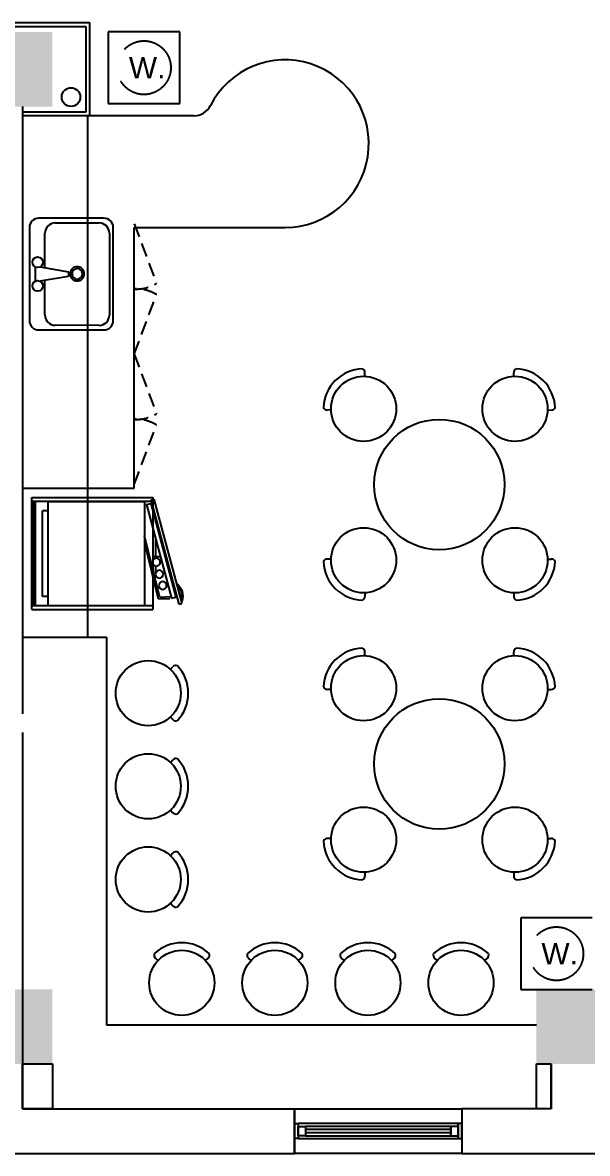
# Model space of a CAD drawing. Header units: millimetres. Extents: x 526420 to 928802, y 401925 to 509768.
# Drawn here: x 535296 to 538330, y 418719 to 424789 of the extents above; entities that cross this region are included whole.
import ezdxf

# ---------------------------------------------------------------- set-up
doc = ezdxf.new("R2010")
doc.units = ezdxf.units.MM
doc.header["$LTSCALE"] = 3000
doc.header["$MEASUREMENT"] = 0
for name, pattern in [('DASH', [0.35, 0.25, -0.1]), ('DASHED2', [0.375, 0.25, -0.125]), ('HIDDEN', [0.375, 0.25, -0.125]), ('TRATTEGGIATA2', [0.375, 0.25, -0.125])]:
    doc.linetypes.add(name, pattern=pattern)
doc.layers.get('0').update_dxf_attribs({"linetype": 'CONTINUOUS'})
for name, color, linetype in [('D-WALL', 7, 'CONTINUOUS'), ('D-WINDOW', 7, 'CONTINUOUS'), ('P-FURNI-A', 7, 'CONTINUOUS'), ('P-FURNI-I', 7, 'CONTINUOUS'), ('窗台线', 7, 'CONTINUOUS')]:
    doc.layers.add(name, color=color, linetype=linetype)
doc.styles.add('TITLE', font='ARIAL.TTF')

msp = doc.modelspace()

# ---------------------------------------------------------------- linework, layer by layer
at = {"color": 0, "extrusion": (1.22461e-16, -4.53902e-23, -1)}
for p, q in [((535346.1, 422239.4), (535996.1, 422239.4)), ((535346.1, 421639.4), (535346.1, 422239.4)), ((535986.6, 422227.3), (536001.1, 422231.2)), ((536136.7, 421667.1), (535986.6, 422227.3)), ((535996.1, 422239.4), (535996.1, 421639.4)), ((536001.1, 422231.2), (536151.2, 421670.9)), ((535356.1, 421659.4), (535356.1, 422219.4)), ((535366.1, 421659.4), (535366.1, 422219.4)), ((535402.6, 421708.9), (535402.6, 422168.9)), ((535432.9, 422168.9), (535402.6, 422168.9)), ((535432.9, 422218.9), (535951.7, 422218.9)), ((535432.9, 421658.9), (535432.9, 422218.9)), ((535440.4, 422218.9), (535924.2, 422218.9)), ((535951.7, 422218.9), (535951.7, 421658.9)), ((535961.4, 422201.4), (535985.5, 422207.9)), ((535961.4, 422201.4), (536096, 421699.1)), ((535985.5, 422207.9), (536120.1, 421705.6)), ((536012.2, 422108.3), (536012.2, 422131.6)), ((536012.2, 421913.7), (536012.2, 422011.7)), ((536036.6, 421920.9), (535996.1, 421920.9)), ((536012.2, 421838), (536012.2, 421872)), ((536068.7, 421920.9), (536062.4, 421920.9)), ((535432.9, 421708.9), (535402.6, 421708.9)), ((536096, 421699.1), (536120.1, 421705.6)), ((536151.2, 421684.1), (536148.8, 421693.1)), ((535346.1, 421639.4), (535996.1, 421639.4)), ((535951.7, 421658.9), (535432.9, 421658.9)), ((536136.7, 421667.1), (536151.2, 421670.9))]:
    msp.add_line(p, q, dxfattribs=at)
at = {"color": 0, "linetype": 'TRATTEGGIATA2', "extrusion": (1.22461e-16, -4.53902e-23, -1)}
msp.add_line((535346.1, 422219.4), (535996.1, 422219.4), dxfattribs=at)
at = {"color": 0, "linetype": 'Continuous', "extrusion": (1.22461e-16, -4.53902e-23, -1)}
for p, q in [((536033.9, 421702.9), (535951.7, 422034.3)), ((536026.1, 421693.4), (535952.7, 421995.2)), ((536086.3, 421696.6), (536026.1, 421693.4)), ((536091, 421705.9), (536033.9, 421702.9)), ((535346.1, 421659.4), (535996.1, 421659.4))]:
    msp.add_line(p, q, dxfattribs=at)
at = {"color": 0, "ltscale": 0.7}
msp.add_circle((535556.1, 424389.4), 50, dxfattribs=at)
at = {"color": 0, "extrusion": (1.22461e-16, -4.53902e-23, -1)}
for centre in [(-536014.9, 421892.8), (-536030.7, 421828), (-536048.9, 421767.1)]:
    msp.add_circle(centre, 21, dxfattribs=at)
for radius, start, end in [(83.4, 129.87565, 200.12439), (78.4, 135.4644, 194.53564)]:
    msp.add_arc((-536072.9, 421712.8), radius, start, end, dxfattribs=at)
at = {"layer": 'D-WALL', "color": 0, "ltscale": 0.7}
for p, q in [((535296.1, 424338.6), (535296.1, 421078.6)), ((535296.1, 420978.6), (535296.1, 418958.6)), ((535296.1, 419198.6), (535456.1, 419198.6)), ((535296.1, 418958.6), (535296.1, 419198.6)), ((535456.1, 419198.6), (535456.1, 418958.6)), ((538056.1, 419198.6), (538136.1, 419198.6)), ((538056.1, 418958.6), (538056.1, 419198.6)), ((538136.1, 418958.6), (538136.1, 419198.6)), ((538136.1, 419198.6), (538136.1, 418958.6)), ((535296.1, 418958.6), (536756.1, 418958.6)), ((535456.1, 418958.6), (535296.1, 418958.6)), ((536756.1, 418958.6), (536756.1, 418718.6)), ((537656.1, 418958.6), (537656.1, 418718.6)), ((538136.1, 418958.6), (537656.1, 418958.6)), ((538136.1, 418958.6), (538056.1, 418958.6)), ((534806.1, 418718.6), (536756.1, 418718.6)), ((537656.1, 418718.6), (538966.1, 418718.6))]:
    msp.add_line(p, q, dxfattribs=at)
at = {"layer": 'D-WALL', "color": 0}
for points in [[(535056.1, 424338.6), (535456.1, 424338.6), (535056.1, 424738.6), (535456.1, 424738.6)], [(535056.1, 419198.6), (535456.1, 419198.6), (535056.1, 419598.6), (535456.1, 419598.6)], [(538056.1, 419598.6), (538456.1, 419598.6), (538056.1, 419198.6), (538456.1, 419198.6)]]:
    msp.add_solid(points, dxfattribs=at)
at = {"layer": 'D-WINDOW', "color": 0, "ltscale": 0.7}
for p, q in [((536756.1, 418878.6), (536776.1, 418878.6)), ((536756.1, 418798.6), (536756.1, 418878.6)), ((537636.1, 418878.6), (536776.1, 418878.6)), ((536776.1, 418878.6), (536776.1, 418798.6)), ((536776.1, 418878.6), (536776.1, 418798.6)), ((536776.1, 418863.6), (536816.1, 418863.6)), ((536776.1, 418813.6), (536776.1, 418863.6)), ((537596.1, 418863.6), (536816.1, 418863.6)), ((536816.1, 418863.6), (536816.1, 418813.6)), ((536816.1, 418863.6), (536816.1, 418813.6)), ((537596.1, 418846.1), (536816.1, 418846.1)), ((536816.1, 418846.1), (536816.1, 418831.1)), ((536816.1, 418831.1), (537596.1, 418831.1)), ((537596.1, 418813.6), (537596.1, 418863.6)), ((537636.1, 418863.6), (537596.1, 418863.6)), ((537596.1, 418863.6), (537596.1, 418813.6)), ((537596.1, 418831.1), (537596.1, 418846.1)), ((537636.1, 418798.6), (537636.1, 418878.6)), ((537656.1, 418878.6), (537636.1, 418878.6)), ((537636.1, 418878.6), (537636.1, 418798.6)), ((537636.1, 418813.6), (537636.1, 418863.6)), ((537656.1, 418798.6), (537656.1, 418878.6)), ((536776.1, 418798.6), (536756.1, 418798.6)), ((536816.1, 418813.6), (536776.1, 418813.6)), ((536776.1, 418798.6), (537636.1, 418798.6)), ((536816.1, 418813.6), (537596.1, 418813.6)), ((537596.1, 418813.6), (537636.1, 418813.6)), ((537636.1, 418798.6), (537656.1, 418798.6)), ((537656.1, 418718.6), (536756.1, 418718.6))]:
    msp.add_line(p, q, dxfattribs=at)
at = {"layer": 'P-FURNI-A', "color": 0, "ltscale": 100}
for p, q in [((535006.1, 424789.4), (535656.1, 424789.4)), ((535656.1, 424789.4), (535656.1, 424289.4)), ((535026.1, 424769.4), (535636.1, 424769.4)), ((535636.1, 424769.4), (535636.1, 424309.4)), ((535636.1, 424309.4), (535296.1, 424309.4)), ((535656.1, 424289.4), (535296.1, 424289.4))]:
    msp.add_line(p, q, dxfattribs=at)
at = {"layer": 'P-FURNI-I', "color": 0, "linetype": 'DASH'}
for p, q in [((536140.1, 424739.4), (535756.1, 424739.4)), ((535756.1, 424739.4), (535756.1, 424355.4)), ((536140.1, 424355.4), (536140.1, 424739.4)), ((535756.1, 424355.4), (536140.1, 424355.4)), ((538356.1, 419982.6), (537972.1, 419982.6)), ((537972.1, 419982.6), (537972.1, 419598.6)), ((537972.1, 419598.6), (538356.1, 419598.6))]:
    msp.add_line(p, q, dxfattribs=at)
at = {"layer": 'P-FURNI-I', "color": 0, "ltscale": 2}
for p, q in [((536216.2, 424289.4), (535296.1, 424289.4)), ((535896.1, 422289.4), (535896.1, 423689.4)), ((535896.1, 423689.4), (536706.1, 423689.4)), ((535296.1, 422289.4), (535296.1, 422289.4)), ((535296.1, 422289.4), (535896.1, 422289.4))]:
    msp.add_line(p, q, dxfattribs=at)
at = {"layer": 'P-FURNI-I', "color": 0, "linetype": 'DASHED2', "ltscale": 50}
for p, q in [((535646.1, 424289.4), (535296.1, 424289.4)), ((535646.1, 421489.4), (535646.1, 424289.4)), ((535296.1, 421489.4), (535646.1, 421489.4))]:
    msp.add_line(p, q, dxfattribs=at)
at = {"layer": 'P-FURNI-I', "color": 0}
for p, q in [((535333, 423689.4), (535333, 423189.4)), ((535733, 423739.4), (535383, 423739.4)), ((535783, 423189.4), (535783, 423689.4)), ((535383, 423139.4), (535733, 423139.4)), ((537134.2, 422890.9), (537134.8, 422910)), ((537935.1, 422890.9), (537934.5, 422910)), ((536953.2, 422709.9), (536934.1, 422709.2)), ((538116.1, 422709.9), (538135.2, 422709.2)), ((536953.2, 421908.9), (536934.1, 421909.6)), ((538116.1, 421908.9), (538135.2, 421909.6)), ((537134.2, 421727.9), (537134.8, 421708.8)), ((537935.1, 421727.9), (537934.5, 421708.8)), ((537134.2, 421390.9), (537134.8, 421410)), ((537935.1, 421390.9), (537934.5, 421410)), ((536090.5, 421317.4), (536103.5, 421331.3)), ((536953.2, 421209.9), (536934.1, 421209.2)), ((538116.1, 421209.9), (538135.2, 421209.2)), ((536090.5, 421061.4), (536103.5, 421047.5)), ((536090.5, 420817.4), (536103.5, 420831.3)), ((536090.5, 420561.4), (536103.5, 420547.5)), ((536953.2, 420408.9), (536934.1, 420409.6)), ((538116.1, 420408.9), (538135.2, 420409.6)), ((536090.5, 420317.4), (536103.5, 420331.3)), ((537134.2, 420227.9), (537134.8, 420208.8)), ((537935.1, 420227.9), (537934.5, 420208.8)), ((536090.5, 420061.4), (536103.5, 420047.5)), ((536023.2, 419753.8), (536009.2, 419766.8)), ((536279.1, 419753.8), (536293.1, 419766.8)), ((536523.2, 419753.8), (536509.2, 419766.8)), ((536779.1, 419753.8), (536793.1, 419766.8)), ((537023.2, 419753.8), (537009.2, 419766.8)), ((537279.1, 419753.8), (537293.1, 419766.8)), ((537523.2, 419753.8), (537509.2, 419766.8)), ((537779.1, 419753.8), (537793.1, 419766.8))]:
    msp.add_line(p, q, dxfattribs=at)
at = {"layer": 'P-FURNI-I', "color": 0, "linetype": 'Continuous'}
for p, q in [((535471.9, 423713.7), (535706.9, 423713.7)), ((535416.4, 423473), (535416.4, 423658.2)), ((535762.5, 423658.2), (535762.5, 423219.6)), ((535416.4, 423219.8), (535416.4, 423405.8)), ((535706.9, 423164.1), (535471.9, 423164.3))]:
    msp.add_line(p, q, dxfattribs=at)
at = {"layer": 'P-FURNI-I', "color": 0, "linetype": 'DASHED2', "ltscale": 0.1}
for p, q in [((535896.1, 423709.4), (536015.2, 423389.8)), ((535896.1, 423009.4), (536015.2, 423329)), ((535896.1, 423009.4), (536015.2, 422689.8)), ((535896.1, 422309.4), (536015.2, 422629))]:
    msp.add_line(p, q, dxfattribs=at)
at = {"layer": 'P-FURNI-I', "color": 0, "linetype": 'ByBlock', "extrusion": (0, 0, -1)}
for p, q in [((535364.2, 423477.5), (535364.2, 423401.3)), ((535389.6, 423477.5), (535542, 423452.1)), ((535542, 423452.1), (535542, 423426.7)), ((535542, 423426.7), (535389.6, 423401.3))]:
    msp.add_line(p, q, dxfattribs=at)
at = {"layer": 'P-FURNI-I', "color": 0, "ltscale": 100}
for p, q in [((535296.1, 421489.4), (535746.1, 421489.4)), ((535746.1, 421489.4), (535746.1, 419409.4)), ((535746.1, 419409.4), (538056.1, 419409.4))]:
    msp.add_line(p, q, dxfattribs=at)
at = {"layer": 'P-FURNI-I', "color": 0, "linetype": 'HIDDEN', "ltscale": 0.5}
for centre in [(535948.1, 424547.4), (538164.1, 419790.6)]:
    msp.add_circle(centre, 144, dxfattribs=at)
at = {"layer": 'P-FURNI-I', "color": 0}
for centre, radius in [((535376.9, 423502.9), 28.4), ((535376.9, 423375.9), 28.4), ((537128.1, 422716), 175), ((537941.2, 422716), 175), ((537128.1, 421902.8), 175), ((537941.2, 421902.8), 175), ((537128.1, 421216), 175), ((537941.2, 421216), 175), ((535971.1, 421189.4), 175), ((535971.1, 420689.4), 175), ((537128.1, 420402.8), 175), ((537941.2, 420402.8), 175), ((535971.1, 420189.4), 175), ((536151.1, 419634.4), 175), ((536651.1, 419634.4), 175), ((537151.1, 419634.4), 175), ((537651.1, 419634.4), 175)]:
    msp.add_circle(centre, radius, dxfattribs=at)
at = {"layer": 'P-FURNI-I', "color": 0, "ltscale": 2}
for centre in [(537534.7, 422309.4), (537534.7, 420809.4)]:
    msp.add_circle(centre, 350, dxfattribs=at)
at = {"layer": 'P-FURNI-I', "color": 0, "ltscale": 0.7}
for centre, radius, end in [((536706.1, 424139.4), 450, 152.96431), ((536216.2, 424389.4), 100, 332.96431)]:
    msp.add_arc(centre, radius, 270, end, dxfattribs=at)
at = {"layer": 'P-FURNI-I', "color": 0}
for centre, radius, start, end in [((535383, 423689.4), 50, 90, 180), ((535733, 423689.4), 50, 0, 90), ((535383, 423189.4), 50, 180, 270), ((535733, 423189.4), 50, 270, 0), ((537128.1, 422716), 215, 91.77156, 178.22844), ((537113, 422910.7), 21.9, 358.06328, 67.2403), ((537956.4, 422910.7), 21.9, 112.7597, 181.93672), ((537941.2, 422716), 215, 1.77156, 88.22844), ((536933.3, 422731.1), 21.9, 202.7597, 271.93672), ((538136, 422731.1), 21.9, 268.06328, 337.2403), ((536933.3, 421887.7), 21.9, 88.06328, 157.2403), ((537128.1, 421902.8), 215, 181.77156, 268.22844), ((537941.2, 421902.8), 215, 271.77156, 358.22844), ((538136, 421887.7), 21.9, 22.7597, 91.93672), ((537113, 421708.1), 21.9, 292.7597, 1.93672), ((537956.4, 421708.1), 21.9, 178.06328, 247.2403), ((537128.1, 421216), 215, 91.77156, 178.22844), ((537113, 421410.7), 21.9, 358.06328, 67.2403), ((537956.4, 421410.7), 21.9, 112.7597, 181.93672), ((537941.2, 421216), 215, 1.77156, 88.22844), ((536119.5, 421316.4), 21.9, 67.7597, 136.93672), ((535971.1, 421189.4), 215, 316.77156, 43.22844), ((536933.3, 421231.1), 21.9, 202.7597, 271.93672), ((538136, 421231.1), 21.9, 268.06328, 337.2403), ((536119.5, 421062.4), 21.9, 223.06328, 292.2403), ((536119.5, 420816.4), 21.9, 67.7597, 136.93672), ((535971.1, 420689.4), 215, 316.77156, 43.22844), ((536119.5, 420562.4), 21.9, 223.06328, 292.2403), ((536933.3, 420387.7), 21.9, 88.06328, 157.2403), ((538136, 420387.7), 21.9, 22.7597, 91.93672), ((537128.1, 420402.8), 215, 181.77156, 268.22844), ((537941.2, 420402.8), 215, 271.77156, 358.22844), ((536119.5, 420316.4), 21.9, 67.7597, 136.93672), ((535971.1, 420189.4), 215, 316.77156, 43.22844), ((537113, 420208.1), 21.9, 292.7597, 1.93672), ((537956.4, 420208.1), 21.9, 178.06328, 247.2403), ((536119.5, 420062.4), 21.9, 223.06328, 292.2403), ((536151.1, 419634.4), 215, 46.77156, 133.22844), ((536651.1, 419634.4), 215, 46.77156, 133.22844), ((537151.1, 419634.4), 215, 46.77156, 133.22844), ((537651.1, 419634.4), 215, 46.77156, 133.22844), ((536024.1, 419782.8), 21.9, 157.7597, 226.93672), ((536278.1, 419782.8), 21.9, 313.06328, 22.2403), ((536524.1, 419782.8), 21.9, 157.7597, 226.93672), ((536778.1, 419782.8), 21.9, 313.06328, 22.2403), ((537024.1, 419782.8), 21.9, 157.7597, 226.93672), ((537278.1, 419782.8), 21.9, 313.06328, 22.2403), ((537524.1, 419782.8), 21.9, 157.7597, 226.93672), ((537778.1, 419782.8), 21.9, 313.06328, 22.2403)]:
    msp.add_arc(centre, radius, start, end, dxfattribs=at)
at = {"layer": 'P-FURNI-I', "color": 0, "linetype": 'Continuous'}
for centre, start, end in [((535471.9, 423658.2), 90, 180), ((535706.9, 423658.2), 0, 90), ((535471.9, 423219.8), 180, 269.95998), ((535706.9, 423219.6), 269.95998, 0)]:
    msp.add_arc(centre, 55.6, start, end, dxfattribs=at)
at = {"layer": 'P-FURNI-I', "color": 0, "linetype": 'DASHED2', "ltscale": 0.1}
for centre, start, end in [((535907.9, 423561.7), 266.67801, 301.98014), ((535907.9, 423157.1), 58.01986, 93.32199), ((535907.9, 422861.7), 266.67801, 301.98014), ((535907.9, 422457.1), 58.01986, 93.32199)]:
    msp.add_arc(centre, 202.7, start, end, dxfattribs=at)
at = {"layer": 'P-FURNI-I', "color": 0, "linetype": 'Continuous', "extrusion": (0, 0, -1)}
msp.add_ellipse((535589.4, 423440.6), major_axis=(-26.9, 26.9), ratio=1, dxfattribs=at)
msp.add_ellipse((535589.4, 423440.6), major_axis=(-19.9, 19.9), ratio=1, start_param=6.283185307178122, end_param=12.56637061435771, dxfattribs=at)
at = {"layer": '窗台线', "color": 0, "ltscale": 0.7}
for p, q in [((536756.1, 418958.6), (537656.1, 418958.6)), ((536756.1, 418718.6), (536756.1, 418958.6)), ((537656.1, 418958.6), (537656.1, 418718.6))]:
    msp.add_line(p, q, dxfattribs=at)

# ---------------------------------------------------------------- texts
at = {"layer": 'P-FURNI-I', "color": 0, "linetype": 'DASH', "style": 'TITLE'}
for p in [(535866.8, 424490), (538082.8, 419733.2)]:
    msp.add_text('W.', height=115.2, dxfattribs=at).set_placement(p)

doc.saveas('drawing.dxf')
